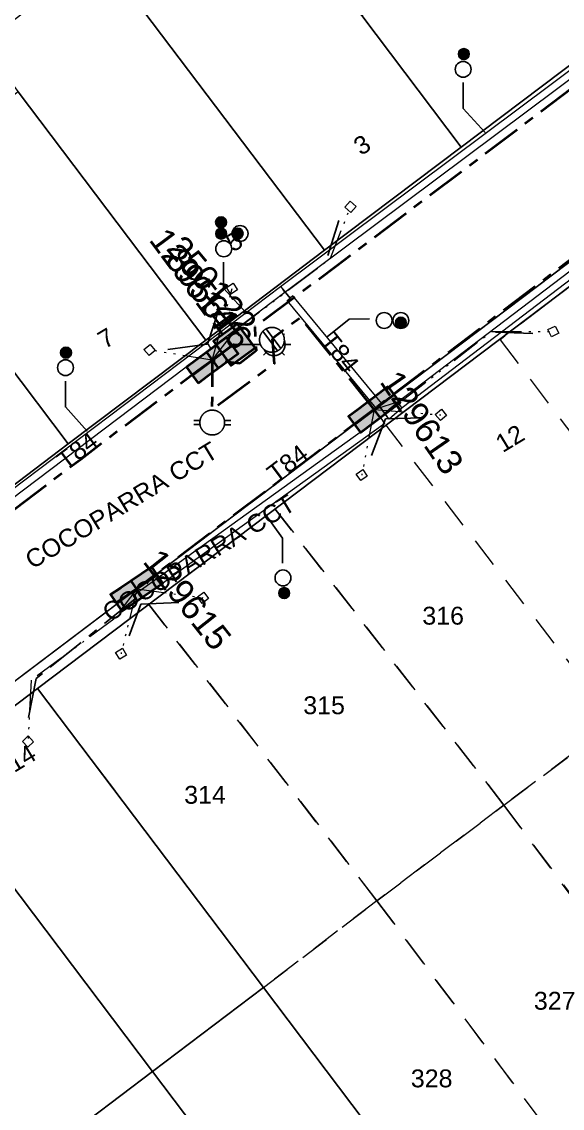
# Model space of a CAD drawing. Header units: metres. Extents: x 308278 to 310511, y 6271134 to 6272874.
# Drawn here: x 309121.8 to 309176.2, y 6272367.9 to 6272477.3 of the extents above; entities that cross this region are included whole.
import ezdxf
from ezdxf.enums import TextEntityAlignment as Align

# ---------------------------------------------------------------- set-up
doc = ezdxf.new("R2010")
doc.units = ezdxf.units.M
doc.set_wipeout_variables(frame=1)
for name, pattern in [('Cable Exist UG', [7, 4, -1, 1, -1]), ('Dash', [5, 3, -2]), ('DOT', [6.35, 0, -6.35]), ('PHANTOMX2', [6.6, 3, -0.75, 0.2, -0.75, 0.2, -0.75, 0.2, -0.75])]:
    doc.linetypes.add(name, pattern=pattern)
doc.layers.get('0').update_dxf_attribs({"color": 6})
for name, color, linetype, lineweight in [('_User Miscellaneous1', 30, 'Continuous', 13), ('_User_LV_Exist', 5, 'Continuous', 35), ('_User_SL_Exist', 4, 'Continuous', 35), ('Cadastre Developer_SP_EXT', 98, 'Continuous', 15), ('Cadastre Land Parcels_SP_EXT', 118, 'Continuous', 15), ('Cadastre Roads_SP_EXT', 218, 'Continuous', 15), ('Mains_LV_EXT', 163, 'Continuous', 25), ('Mains_LV_SL_EXT', 135, 'Continuous', 25), ('Services_SP_EXT', 42, 'PHANTOMX2', 20)]:
    doc.layers.add(name, color=color, linetype=linetype, lineweight=lineweight)
for name, color, linetype in [('Duct_SP_EXT', 30, 'Continuous'), ('Equip_LV_EXT', 7, 'Continuous'), ('Equip_SP_SL_EXT', 7, 'Continuous'), ('SupportsUG_SP_LV_EXT', 7, 'Continuous'), ('SupportsUG_SP_LV_SL_EXT', 7, 'Continuous'), ('Trench_SP_EXT', 7, 'Continuous')]:
    doc.layers.add(name, color=color, linetype=linetype)
doc.styles.add('COLUMN_LABEL', font='arial.ttf', dxfattribs={"height": 2})
doc.styles.add('iecARIAL', font='arial.ttf', dxfattribs={"height": 2})
doc.styles.add('POLE_LABEL', font='arial.ttf', dxfattribs={"height": 2})
doc.styles.add('SL_LABEL', font='arial.ttf', dxfattribs={"height": 2})
doc.styles.get("Standard").update_dxf_attribs({"font": 'arial.ttf'})

# ---------------------------------------------------------------- blocks, each defined once
blk = doc.blocks.new('COLUMN_EXT')
blk.add_hatch(color=256).paths.add_polyline_path([(1.5, -1.5), (1.5, 1.5), (-1.5, 1.5), (-1.5, -1.5)])
blk.add_lwpolyline([(1.5, 1.5), (-1.5, 1.5), (-1.5, -1.5), (1.5, -1.5)], close=True)
at = {"flags": 1}
blk.add_attdef('Z', (-1.81, 2.35), '', height=0.2, rotation=180, dxfattribs=at)
at = {"flags": 9}
for tag, p in [('STREETNAME', (-1.81, 1.6)), ('LOCATION', (-1.81, 1.4)), ('SUBURB', (-1.81, 1.8)), ('LEGEND', (-1.81, 1.2)), ('USAGE', (-1.81, 1)), ('NOTES', (-1.81, 2)), ('COLUMN_TYPE', (-1.81, 0.4)), ('OWNED_BY', (-1.81, 0.6)), ('STATE', (-1.81, 0.8))]:
    blk.add_attdef(tag, text='', height=0.2, rotation=180, dxfattribs=at).set_placement(p, align=Align.MIDDLE_LEFT)
for tag, style, p in [('STRUCTURE_PLANT_NUMBER', 'POLE_LABEL', (-1.81, -0.03)), ('STREET_CODE', 'COLUMN_LABEL', (-1.81, 0.2))]:
    blk.add_attdef(tag, text='', height=0.2, rotation=180, dxfattribs=dict(at, style=style)).set_placement(p, align=Align.MIDDLE_LEFT)
at = {"style": 'COLUMN_LABEL', "width": 0.9, "flags": 8}
blk.add_attdef('ASSET_NUM', text='', height=2, rotation=270, dxfattribs=at).set_placement((2, -4), align=Align.MIDDLE_LEFT)
blk = doc.blocks.new('PILLAR_EXT')
blk.add_hatch(color=256).paths.add_polyline_path([(-2.5, 1), (-2.5, -1), (2.5, -1), (2.5, 1)])
for p, q in [((-2.5, 0), (2.5, 0)), ((0, 1), (0, -1))]:
    blk.add_line(p, q)
at = {"ltscale": 10}
blk.add_line((2.5, 0), (-2.5, 0), dxfattribs=at)
blk.add_lwpolyline([(-2.5, -1), (-1.25, -1), (1.25, -1), (2.5, -1), (2.5, 1), (-2.5, 1)], close=True)
at = {"width": 0.9, "flags": 8}
blk.add_attdef('ASSET_NUM', text='', height=2, rotation=90, dxfattribs=at).set_placement((-2, 4), align=Align.MIDDLE_LEFT)
for tag, p, flags in [('OWNED_BY', (0, -0.2), 9), ('STATE', (0, -0.4), 9), ('SUPPORT_TYPE', (0, -0.6), 9), ('USAGE', (0, -0.8), 9), ('LEGEND', (0, -1), 9), ('LOCATION', (0, -1.2), 9), ('STREETNAME', (0, -1.8), 9), ('SUBURB', (0, -2), 1), ('NOTES', (0, -1.4), 9), ('PARENT', (0, -1.6), 9)]:
    blk.add_attdef(tag, p, '', height=0.2, dxfattribs=dict(flags=flags))
blk = doc.blocks.new('DUCT_EXT')
blk.add_circle((0, 0.8), 0.8)
at = {"flags": 1}
blk.add_attdef('Z', (0, 0), '', height=0.2, dxfattribs=at)
at = {"flags": 9}
for tag, p in [('DUCT_CODE', (0, 0)), ('XSECT_TYPE', (0, -0.2)), ('STATE', (0, -0.6)), ('FB_REFERENCE', (0, -0.4)), ('NOTES', (0, -0.8))]:
    blk.add_attdef(tag, text='', height=0.2, dxfattribs=at).set_placement(p, align=Align.MIDDLE_LEFT)
blk = doc.blocks.new('*U479')
at = {"transparency": 33554687, "flags": 9}
for tag, p in [('LRATECODE', (-7.4, 0)), ('LOUTREACHVOCAB', (-7.2, 0)), ('LOUTREACH', (-7, 0)), ('LANTNUMBER', (-6.6, 0)), ('LNEW', (-6.4, 0)), ('LMASTVOCAB', (-6.2, 0)), ('LMAST', (-6, 0)), ('LLAMPVOCAB', (-5.8, 0)), ('LLAMP', (-5.6, 0)), ('LEXIST', (-5.4, 0)), ('LCHARGE3PERCENT', (-5.2, 0)), ('LCHARGE3', (-5, 0)), ('LCHARGE2PERCENT', (-4.8, 0)), ('LCHARGE2', (-4.6, 0)), ('LCHARGE1PERCENT', (-4.4, 0)), ('LCHARGE1', (-4.2, 0)), ('LCATEGORY', (-4, 0)), ('LBRACKETVOCAB', (-3.8, 0)), ('LBRACKET', (-3.6, 0)), ('LKINGHEIGHT', (-3.4, 0)), ('CREPLACE', (-3.2, 0)), ('CREMOVE', (-3, 0)), ('CNUMBER', (-2.8, 0)), ('CNEW', (-2.6, 0)), ('CEXIST', (-2.4, 0)), ('USAGE', (-2.2, 0)), ('STATE', (-2, 0)), ('OWNED_BY', (-1.8, 0)), ('ORIENTATION', (-1.6, 0)), ('OPERATING_VOLTAGE', (-1.4, 0)), ('NO_PHASES', (-1.2, 0)), ('LANTERN_TYPE', (-1, 0)), ('LANTERN_PURPOSE', (-0.8, 0)), ('CONTROL_TYPE', (-0.6, 0)), ('CONSTRUCTED_VOLTAGE', (-0.4, 0))]:
    blk.add_attdef(tag, text='', height=0.001, rotation=270, dxfattribs=at).set_placement(p, align=Align.MIDDLE_LEFT)
at = {"transparency": 33554687, "style": 'SL_LABEL', "flags": 9}
blk.add_attdef('STREET_CODE', text='', height=0.001, rotation=270, dxfattribs=at).set_placement((0, 0), align=Align.MIDDLE_LEFT)
at = {"transparency": 33554687, "flags": 1}
blk.add_attdef('Z', (0, 0), '', height=0.001, rotation=270, dxfattribs=at)
at = {"transparency": 33554687, "width": 0.9}
blk.add_attdef('LNUMBER', text='', height=1, dxfattribs=at).set_placement((7, -1), align=Align.MIDDLE_LEFT)
at = {"transparency": 33554687, "flags": 9}
for tag, p in [('LREMOVE', (0, -7.6)), ('LREPLACE', (0, -7.8)), ('LTYPE', (0, -8)), ('LTYPEVOCAB', (0, -8.2)), ('LEGEND', (0, -8.4)), ('SUBURB', (0, -8.6)), ('STREETNAME', (0, -8.8)), ('LOCATION', (0, -9)), ('NOTES', (0, -9.2)), ('MAINTAINED_BY', (0, -9.86))]:
    blk.add_attdef(tag, text='', height=0.001, dxfattribs=at).set_placement(p, align=Align.MIDDLE_LEFT)
blk.add_attdef('OPERATED_BY', (0, -9.61), '', height=0.001, dxfattribs=at)
at = {"linetype": 'DOT', "transparency": 33554687}
blk.add_wipeout([(5.69, 0), (5.06, -1.06), (4, -1.69), (2.94, -1.06), (2.31, 0), (2.94, 1.06), (4, 1.69), (5.06, 1.06)], dxfattribs=at)
at = {"transparency": 33554687}
for p, q in [((4, 1.69), (4, 0)), ((0, 0), (4, 0)), ((2.94, 1.06), (3.2, 0.8)), ((5.06, 1.06), (4.8, 0.8)), ((2.94, -1.06), (3.2, -0.8)), ((4, 0), (5.69, 0)), ((4, 0), (4, -1.69)), ((5.06, -1.06), (4.8, -0.8))]:
    blk.add_line(p, q, dxfattribs=at)
blk.add_circle((4, 0), 1.12, dxfattribs=at)
blk = doc.blocks.new('CCP_EXT')
at = {"flags": 9}
for tag, p in [('STATE', (0, -1.8)), ('LEGEND', (0, -1.4)), ('LIFE_SUPPORT', (0, -1.6)), ('NOTES', (0, -2))]:
    blk.add_attdef(tag, text='', height=0.2, dxfattribs=at).set_placement(p, align=Align.MIDDLE_LEFT)
at = {"transparency": 33554687}
blk.add_wipeout([(0, 0.57), (0.57, 0), (0, -0.57), (-0.57, 0)], dxfattribs=at)
blk.add_lwpolyline([(-0.57, 0), (0, 0.57), (0.57, 0), (0, -0.57), (-0.57, 0)])
at = {"flags": 1}
blk.add_attdef('Z', (0, 0), '', height=0.2, dxfattribs=at)
at = {"flags": 9}
for tag, p in [('CCP_TYPE', (0, 0)), ('CONSTRUCTED_VOLTAGE', (0, -0.2)), ('OPERATING_VOLTAGE', (0, -0.6)), ('ORIENTATION', (0, -0.8)), ('OWNED_BY', (0, -1)), ('NO_PHASES', (0, -0.4)), ('USAGE', (0, -1.2))]:
    blk.add_attdef(tag, text='', height=0.2, dxfattribs=at).set_placement(p, align=Align.MIDDLE_LEFT)
blk = doc.blocks.new('LV_UG_LINKS_OPEN_EXT')
at = {"layer": 'Equip_LV_EXT'}
for tag, height, flags, p in [('NO_PHASES', 0.167, 9, (3.17, -2)), ('OPERATING_VOLTAGE', 0.2, 9, (3, -2.6)), ('ORIENTATION', 0.2, 9, (3, -2.8)), ('STATE', 0.2, 9, (3, -3)), ('SWITCH_TYPE', 0.2, 9, (3, -3.2)), ('OWNED_BY', 0.2, 9, (3, -3.8)), ('OPERATED_BY', 0.2, 9, (3, -4)), ('USAGE', 0.2, 9, (3, -3.4)), ('NOTES', 0.2, 9, (3, -3.6)), ('MAINTAINED_BY', 0.2, 9, (3, -4.2)), ('NUMBER_OF_PHASES', 0.2, 9, (3, -4.4)), ('TYPE', 0.2, 9, (3, -4.6)), ('Z', 0.2, 1, (3, -4.8))]:
    blk.add_attdef(tag, text='', height=height, dxfattribs=dict(at, flags=flags)).set_placement(p, align=Align.MIDDLE_LEFT)
at = {"transparency": 33554687}
blk.add_wipeout([(4, 1.25), (3.97, 1.25), (3.94, 1.25), (3.91, 1.25), (3.88, 1.24), (3.85, 1.24), (3.82, 1.24), (3.79, 1.23), (3.76, 1.23), (3.73, 1.22), (3.7, 1.21), (3.67, 1.2), (3.64, 1.2), (3.61, 1.19), (3.58, 1.18), (3.55, 1.17), (3.52, 1.15), (3.49, 1.14), (3.47, 1.13), (3.44, 1.12), (3.41, 1.1), (3.38, 1.09), (3.36, 1.07), (3.33, 1.06), (3.31, 1.04), (3.28, 1.02), (3.26, 1), (3.23, 0.99), (3.21, 0.97), (3.18, 0.95), (3.16, 0.93), (3.14, 0.91), (3.12, 0.88), (3.09, 0.86), (3.07, 0.84), (3.05, 0.82), (3.03, 0.79), (3.01, 0.77), (3, 0.74), (2.98, 0.72), (2.96, 0.69), (2.94, 0.67), (2.93, 0.64), (2.91, 0.62), (2.9, 0.59), (2.88, 0.56), (2.87, 0.53), (2.86, 0.51), (2.85, 0.48), (2.83, 0.45), (2.82, 0.42), (2.81, 0.39), (2.8, 0.36), (2.8, 0.33), (2.79, 0.3), (2.78, 0.27), (2.77, 0.24), (2.77, 0.21), (2.76, 0.18), (2.76, 0.15), (2.76, 0.12), (2.75, 0.09), (2.75, 0.06), (2.75, 0.03), (2.75, 0), (2.75, -0.03), (2.75, -0.06), (2.75, -0.09), (2.76, -0.12), (2.76, -0.15), (2.76, -0.18), (2.77, -0.21), (2.77, -0.24), (2.78, -0.27), (2.79, -0.3), (2.8, -0.33), (2.8, -0.36), (2.81, -0.39), (2.82, -0.42), (2.83, -0.45), (2.85, -0.48), (2.86, -0.51), (2.87, -0.53), (2.88, -0.56), (2.9, -0.59), (2.91, -0.62), (2.93, -0.64), (2.94, -0.67), (2.96, -0.69), (2.98, -0.72), (3, -0.74), (3.01, -0.77), (3.03, -0.79), (3.05, -0.82), (3.07, -0.84), (3.09, -0.86), (3.12, -0.88), (3.14, -0.91), (3.16, -0.93), (3.18, -0.95), (3.21, -0.97), (3.23, -0.99), (3.26, -1), (3.28, -1.02), (3.31, -1.04), (3.33, -1.06), (3.36, -1.07), (3.38, -1.09), (3.41, -1.1), (3.44, -1.12), (3.47, -1.13), (3.49, -1.14), (3.52, -1.15), (3.55, -1.17), (3.58, -1.18), (3.61, -1.19), (3.64, -1.2), (3.67, -1.2), (3.7, -1.21), (3.73, -1.22), (3.76, -1.23), (3.79, -1.23), (3.82, -1.24), (3.85, -1.24), (3.88, -1.24), (3.91, -1.25), (3.94, -1.25), (3.97, -1.25), (4, -1.25), (4.03, -1.25), (4.06, -1.25), (4.09, -1.25), (4.12, -1.24), (4.15, -1.24), (4.18, -1.24), (4.21, -1.23), (4.24, -1.23), (4.27, -1.22), (4.3, -1.21), (4.33, -1.2), (4.36, -1.2), (4.39, -1.19), (4.42, -1.18), (4.45, -1.17), (4.48, -1.15), (4.51, -1.14), (4.53, -1.13), (4.56, -1.12), (4.59, -1.1), (4.62, -1.09), (4.64, -1.07), (4.67, -1.06), (4.69, -1.04), (4.72, -1.02), (4.74, -1), (4.77, -0.99), (4.79, -0.97), (4.82, -0.95), (4.84, -0.93), (4.86, -0.91), (4.88, -0.88), (4.91, -0.86), (4.93, -0.84), (4.95, -0.82), (4.97, -0.79), (4.99, -0.77), (5, -0.74), (5.02, -0.72), (5.04, -0.69), (5.06, -0.67), (5.07, -0.64), (5.09, -0.62), (5.1, -0.59), (5.12, -0.56), (5.13, -0.53), (5.14, -0.51), (5.15, -0.48), (5.17, -0.45), (5.18, -0.42), (5.19, -0.39), (5.2, -0.36), (5.2, -0.33), (5.21, -0.3), (5.22, -0.27), (5.23, -0.24), (5.23, -0.21), (5.24, -0.18), (5.24, -0.15), (5.24, -0.12), (5.25, -0.09), (5.25, -0.06), (5.25, -0.03), (5.25, 0), (5.25, 0.03), (5.25, 0.06), (5.25, 0.09), (5.24, 0.12), (5.24, 0.15), (5.24, 0.18), (5.23, 0.21), (5.23, 0.24), (5.22, 0.27), (5.21, 0.3), (5.2, 0.33), (5.2, 0.36), (5.19, 0.39), (5.18, 0.42), (5.17, 0.45), (5.15, 0.48), (5.14, 0.51), (5.13, 0.53), (5.12, 0.56), (5.1, 0.59), (5.09, 0.62), (5.07, 0.64), (5.06, 0.67), (5.04, 0.69), (5.02, 0.72), (5, 0.74), (4.99, 0.77), (4.97, 0.79), (4.95, 0.82), (4.93, 0.84), (4.91, 0.86), (4.88, 0.88), (4.86, 0.91), (4.84, 0.93), (4.82, 0.95), (4.79, 0.97), (4.77, 0.99), (4.74, 1), (4.72, 1.02), (4.69, 1.04), (4.67, 1.06), (4.64, 1.07), (4.62, 1.09), (4.59, 1.1), (4.56, 1.12), (4.53, 1.13), (4.51, 1.14), (4.48, 1.15), (4.45, 1.17), (4.42, 1.18), (4.39, 1.19), (4.36, 1.2), (4.33, 1.2), (4.3, 1.21), (4.27, 1.22), (4.24, 1.23), (4.21, 1.23), (4.18, 1.24), (4.15, 1.24), (4.12, 1.24), (4.09, 1.25), (4.06, 1.25), (4.03, 1.25)], dxfattribs=at).dxf.layer = 'Equip_LV_EXT'
at = {"layer": 'Equip_LV_EXT'}
for p, q in [((3.79, 1.86), (3.79, 1.23)), ((4.21, 1.86), (4.21, 1.23)), ((3.79, -1.23), (3.79, -1.86)), ((4.21, -1.23), (4.21, -1.86))]:
    blk.add_line(p, q, dxfattribs=at)
at = {"layer": 'Equip_LV_EXT', "flags": 128}
blk.add_lwpolyline([(4, 1.25), (3.97, 1.25), (3.94, 1.25), (3.91, 1.25), (3.88, 1.24), (3.85, 1.24), (3.82, 1.24), (3.79, 1.23), (3.76, 1.23), (3.73, 1.22), (3.7, 1.21), (3.67, 1.2), (3.64, 1.2), (3.61, 1.19), (3.58, 1.18), (3.55, 1.17), (3.52, 1.15), (3.49, 1.14), (3.47, 1.13), (3.44, 1.12), (3.41, 1.1), (3.38, 1.09), (3.36, 1.07), (3.33, 1.06), (3.31, 1.04), (3.28, 1.02), (3.26, 1), (3.23, 0.99), (3.21, 0.97), (3.18, 0.95), (3.16, 0.93), (3.14, 0.91), (3.12, 0.88), (3.09, 0.86), (3.07, 0.84), (3.05, 0.82), (3.03, 0.79), (3.01, 0.77), (3, 0.74), (2.98, 0.72), (2.96, 0.69), (2.94, 0.67), (2.93, 0.64), (2.91, 0.62), (2.9, 0.59), (2.88, 0.56), (2.87, 0.53), (2.86, 0.51), (2.85, 0.48), (2.83, 0.45), (2.82, 0.42), (2.81, 0.39), (2.8, 0.36), (2.8, 0.33), (2.79, 0.3), (2.78, 0.27), (2.77, 0.24), (2.77, 0.21), (2.76, 0.18), (2.76, 0.15), (2.76, 0.12), (2.75, 0.09), (2.75, 0.06), (2.75, 0.03), (2.75, 0), (2.75, -0.03), (2.75, -0.06), (2.75, -0.09), (2.76, -0.12), (2.76, -0.15), (2.76, -0.18), (2.77, -0.21), (2.77, -0.24), (2.78, -0.27), (2.79, -0.3), (2.8, -0.33), (2.8, -0.36), (2.81, -0.39), (2.82, -0.42), (2.83, -0.45), (2.85, -0.48), (2.86, -0.51), (2.87, -0.53), (2.88, -0.56), (2.9, -0.59), (2.91, -0.62), (2.93, -0.64), (2.94, -0.67), (2.96, -0.69), (2.98, -0.72), (3, -0.74), (3.01, -0.77), (3.03, -0.79), (3.05, -0.82), (3.07, -0.84), (3.09, -0.86), (3.12, -0.88), (3.14, -0.91), (3.16, -0.93), (3.18, -0.95), (3.21, -0.97), (3.23, -0.99), (3.26, -1), (3.28, -1.02), (3.31, -1.04), (3.33, -1.06), (3.36, -1.07), (3.38, -1.09), (3.41, -1.1), (3.44, -1.12), (3.47, -1.13), (3.49, -1.14), (3.52, -1.15), (3.55, -1.17), (3.58, -1.18), (3.61, -1.19), (3.64, -1.2), (3.67, -1.2), (3.7, -1.21), (3.73, -1.22), (3.76, -1.23), (3.79, -1.23), (3.82, -1.24), (3.85, -1.24), (3.88, -1.24), (3.91, -1.25), (3.94, -1.25), (3.97, -1.25), (4, -1.25), (4.03, -1.25), (4.06, -1.25), (4.09, -1.25), (4.12, -1.24), (4.15, -1.24), (4.18, -1.24), (4.21, -1.23), (4.24, -1.23), (4.27, -1.22), (4.3, -1.21), (4.33, -1.2), (4.36, -1.2), (4.39, -1.19), (4.42, -1.18), (4.45, -1.17), (4.48, -1.15), (4.51, -1.14), (4.53, -1.13), (4.56, -1.12), (4.59, -1.1), (4.62, -1.09), (4.64, -1.07), (4.67, -1.06), (4.69, -1.04), (4.72, -1.02), (4.74, -1), (4.77, -0.99), (4.79, -0.97), (4.82, -0.95), (4.84, -0.93), (4.86, -0.91), (4.88, -0.88), (4.91, -0.86), (4.93, -0.84), (4.95, -0.82), (4.97, -0.79), (4.99, -0.77), (5, -0.74), (5.02, -0.72), (5.04, -0.69), (5.06, -0.67), (5.07, -0.64), (5.09, -0.62), (5.1, -0.59), (5.12, -0.56), (5.13, -0.53), (5.14, -0.51), (5.15, -0.48), (5.17, -0.45), (5.18, -0.42), (5.19, -0.39), (5.2, -0.36), (5.2, -0.33), (5.21, -0.3), (5.22, -0.27), (5.23, -0.24), (5.23, -0.21), (5.24, -0.18), (5.24, -0.15), (5.24, -0.12), (5.25, -0.09), (5.25, -0.06), (5.25, -0.03), (5.25, 0), (5.25, 0.03), (5.25, 0.06), (5.25, 0.09), (5.24, 0.12), (5.24, 0.15), (5.24, 0.18), (5.23, 0.21), (5.23, 0.24), (5.22, 0.27), (5.21, 0.3), (5.2, 0.33), (5.2, 0.36), (5.19, 0.39), (5.18, 0.42), (5.17, 0.45), (5.15, 0.48), (5.14, 0.51), (5.13, 0.53), (5.12, 0.56), (5.1, 0.59), (5.09, 0.62), (5.07, 0.64), (5.06, 0.67), (5.04, 0.69), (5.02, 0.72), (5, 0.74), (4.99, 0.77), (4.97, 0.79), (4.95, 0.82), (4.93, 0.84), (4.91, 0.86), (4.88, 0.88), (4.86, 0.91), (4.84, 0.93), (4.82, 0.95), (4.79, 0.97), (4.77, 0.99), (4.74, 1), (4.72, 1.02), (4.69, 1.04), (4.67, 1.06), (4.64, 1.07), (4.62, 1.09), (4.59, 1.1), (4.56, 1.12), (4.53, 1.13), (4.51, 1.14), (4.48, 1.15), (4.45, 1.17), (4.42, 1.18), (4.39, 1.19), (4.36, 1.2), (4.33, 1.2), (4.3, 1.21), (4.27, 1.22), (4.24, 1.23), (4.21, 1.23), (4.18, 1.24), (4.15, 1.24), (4.12, 1.24), (4.09, 1.25), (4.06, 1.25), (4.03, 1.25)], close=True, dxfattribs=at)
at = {"layer": 'Equip_LV_EXT', "flags": 9}
for tag, p in [('ACTUAL_STATUS', (3.17, -1.67)), ('CONSTRUCTED_VOLTAGE', (3.17, -1.83))]:
    blk.add_attdef(tag, text='', height=0.167, dxfattribs=at).set_placement(p, align=Align.MIDDLE_LEFT)
blk = doc.blocks.new('LV_UG_LINKS_CLOSED_EXT')
at = {"layer": 'Equip_LV_EXT'}
for tag, flags, p in [('ACTUAL_STATUS', 9, (3, -2)), ('CONSTRUCTED_VOLTAGE', 9, (3, -2.2)), ('OPERATING_VOLTAGE', 9, (3, -2.6)), ('ORIENTATION', 9, (3, -2.8)), ('STATE', 9, (3, -3)), ('SWITCH_TYPE', 9, (3, -3.2)), ('NO_PHASES', 9, (3, -2.4)), ('OWNED_BY', 9, (3, -3.8)), ('OPERATED_BY', 9, (3, -4)), ('USAGE', 9, (3, -3.4)), ('NOTES', 9, (3, -3.6)), ('MAINTAINED_BY', 9, (3, -4.2)), ('NUMBER_OF_PHASES', 9, (3, -4.4)), ('TYPE', 9, (3, -4.6)), ('Z', 1, (3, -4.8))]:
    blk.add_attdef(tag, text='', height=0.2, dxfattribs=dict(at, flags=flags)).set_placement(p, align=Align.MIDDLE_LEFT)
at = {"transparency": 33554687}
blk.add_wipeout([(4, 1.25), (3.97, 1.25), (3.94, 1.25), (3.91, 1.25), (3.88, 1.24), (3.85, 1.24), (3.82, 1.24), (3.79, 1.23), (3.76, 1.23), (3.73, 1.22), (3.7, 1.21), (3.67, 1.2), (3.64, 1.2), (3.61, 1.19), (3.58, 1.18), (3.55, 1.17), (3.52, 1.15), (3.49, 1.14), (3.47, 1.13), (3.44, 1.12), (3.41, 1.1), (3.38, 1.09), (3.36, 1.07), (3.33, 1.06), (3.31, 1.04), (3.28, 1.02), (3.26, 1), (3.23, 0.99), (3.21, 0.97), (3.18, 0.95), (3.16, 0.93), (3.14, 0.91), (3.12, 0.88), (3.09, 0.86), (3.07, 0.84), (3.05, 0.82), (3.03, 0.79), (3.01, 0.77), (3, 0.74), (2.98, 0.72), (2.96, 0.69), (2.94, 0.67), (2.93, 0.64), (2.91, 0.62), (2.9, 0.59), (2.88, 0.56), (2.87, 0.53), (2.86, 0.51), (2.85, 0.48), (2.83, 0.45), (2.82, 0.42), (2.81, 0.39), (2.8, 0.36), (2.8, 0.33), (2.79, 0.3), (2.78, 0.27), (2.77, 0.24), (2.77, 0.21), (2.76, 0.18), (2.76, 0.15), (2.76, 0.12), (2.75, 0.09), (2.75, 0.06), (2.75, 0.03), (2.75, 0), (2.75, -0.03), (2.75, -0.06), (2.75, -0.09), (2.76, -0.12), (2.76, -0.15), (2.76, -0.18), (2.77, -0.21), (2.77, -0.24), (2.78, -0.27), (2.79, -0.3), (2.8, -0.33), (2.8, -0.36), (2.81, -0.39), (2.82, -0.42), (2.83, -0.45), (2.85, -0.48), (2.86, -0.51), (2.87, -0.53), (2.88, -0.56), (2.9, -0.59), (2.91, -0.62), (2.93, -0.64), (2.94, -0.67), (2.96, -0.69), (2.98, -0.72), (3, -0.74), (3.01, -0.77), (3.03, -0.79), (3.05, -0.82), (3.07, -0.84), (3.09, -0.86), (3.12, -0.88), (3.14, -0.91), (3.16, -0.93), (3.18, -0.95), (3.21, -0.97), (3.23, -0.99), (3.26, -1), (3.28, -1.02), (3.31, -1.04), (3.33, -1.06), (3.36, -1.07), (3.38, -1.09), (3.41, -1.1), (3.44, -1.12), (3.47, -1.13), (3.49, -1.14), (3.52, -1.15), (3.55, -1.17), (3.58, -1.18), (3.61, -1.19), (3.64, -1.2), (3.67, -1.2), (3.7, -1.21), (3.73, -1.22), (3.76, -1.23), (3.79, -1.23), (3.82, -1.24), (3.85, -1.24), (3.88, -1.24), (3.91, -1.25), (3.94, -1.25), (3.97, -1.25), (4, -1.25), (4.03, -1.25), (4.06, -1.25), (4.09, -1.25), (4.12, -1.24), (4.15, -1.24), (4.18, -1.24), (4.21, -1.23), (4.24, -1.23), (4.27, -1.22), (4.3, -1.21), (4.33, -1.2), (4.36, -1.2), (4.39, -1.19), (4.42, -1.18), (4.45, -1.17), (4.48, -1.15), (4.51, -1.14), (4.53, -1.13), (4.56, -1.12), (4.59, -1.1), (4.62, -1.09), (4.64, -1.07), (4.67, -1.06), (4.69, -1.04), (4.72, -1.02), (4.74, -1), (4.77, -0.99), (4.79, -0.97), (4.82, -0.95), (4.84, -0.93), (4.86, -0.91), (4.88, -0.88), (4.91, -0.86), (4.93, -0.84), (4.95, -0.82), (4.97, -0.79), (4.99, -0.77), (5, -0.74), (5.02, -0.72), (5.04, -0.69), (5.06, -0.67), (5.07, -0.64), (5.09, -0.62), (5.1, -0.59), (5.12, -0.56), (5.13, -0.53), (5.14, -0.51), (5.15, -0.48), (5.17, -0.45), (5.18, -0.42), (5.19, -0.39), (5.2, -0.36), (5.2, -0.33), (5.21, -0.3), (5.22, -0.27), (5.23, -0.24), (5.23, -0.21), (5.24, -0.18), (5.24, -0.15), (5.24, -0.12), (5.25, -0.09), (5.25, -0.06), (5.25, -0.03), (5.25, 0), (5.25, 0.03), (5.25, 0.06), (5.25, 0.09), (5.24, 0.12), (5.24, 0.15), (5.24, 0.18), (5.23, 0.21), (5.23, 0.24), (5.22, 0.27), (5.21, 0.3), (5.2, 0.33), (5.2, 0.36), (5.19, 0.39), (5.18, 0.42), (5.17, 0.45), (5.15, 0.48), (5.14, 0.51), (5.13, 0.53), (5.12, 0.56), (5.1, 0.59), (5.09, 0.62), (5.07, 0.64), (5.06, 0.67), (5.04, 0.69), (5.02, 0.72), (5, 0.74), (4.99, 0.77), (4.97, 0.79), (4.95, 0.82), (4.93, 0.84), (4.91, 0.86), (4.88, 0.88), (4.86, 0.91), (4.84, 0.93), (4.82, 0.95), (4.79, 0.97), (4.77, 0.99), (4.74, 1), (4.72, 1.02), (4.69, 1.04), (4.67, 1.06), (4.64, 1.07), (4.62, 1.09), (4.59, 1.1), (4.56, 1.12), (4.53, 1.13), (4.51, 1.14), (4.48, 1.15), (4.45, 1.17), (4.42, 1.18), (4.39, 1.19), (4.36, 1.2), (4.33, 1.2), (4.3, 1.21), (4.27, 1.22), (4.24, 1.23), (4.21, 1.23), (4.18, 1.24), (4.15, 1.24), (4.12, 1.24), (4.09, 1.25), (4.06, 1.25), (4.03, 1.25)], dxfattribs=at).dxf.layer = 'Equip_LV_EXT'
at = {"layer": 'Equip_LV_EXT'}
for p, q in [((3.79, 1.23), (3.79, -1.23)), ((4.21, 1.23), (4.21, -1.23))]:
    blk.add_line(p, q, dxfattribs=at)
at = {"layer": 'Equip_LV_EXT', "flags": 128}
blk.add_lwpolyline([(4, 1.25), (3.97, 1.25), (3.94, 1.25), (3.91, 1.25), (3.88, 1.24), (3.85, 1.24), (3.82, 1.24), (3.79, 1.23), (3.76, 1.23), (3.73, 1.22), (3.7, 1.21), (3.67, 1.2), (3.64, 1.2), (3.61, 1.19), (3.58, 1.18), (3.55, 1.17), (3.52, 1.15), (3.49, 1.14), (3.47, 1.13), (3.44, 1.12), (3.41, 1.1), (3.38, 1.09), (3.36, 1.07), (3.33, 1.06), (3.31, 1.04), (3.28, 1.02), (3.26, 1), (3.23, 0.99), (3.21, 0.97), (3.18, 0.95), (3.16, 0.93), (3.14, 0.91), (3.12, 0.88), (3.09, 0.86), (3.07, 0.84), (3.05, 0.82), (3.03, 0.79), (3.01, 0.77), (3, 0.74), (2.98, 0.72), (2.96, 0.69), (2.94, 0.67), (2.93, 0.64), (2.91, 0.62), (2.9, 0.59), (2.88, 0.56), (2.87, 0.53), (2.86, 0.51), (2.85, 0.48), (2.83, 0.45), (2.82, 0.42), (2.81, 0.39), (2.8, 0.36), (2.8, 0.33), (2.79, 0.3), (2.78, 0.27), (2.77, 0.24), (2.77, 0.21), (2.76, 0.18), (2.76, 0.15), (2.76, 0.12), (2.75, 0.09), (2.75, 0.06), (2.75, 0.03), (2.75, 0), (2.75, -0.03), (2.75, -0.06), (2.75, -0.09), (2.76, -0.12), (2.76, -0.15), (2.76, -0.18), (2.77, -0.21), (2.77, -0.24), (2.78, -0.27), (2.79, -0.3), (2.8, -0.33), (2.8, -0.36), (2.81, -0.39), (2.82, -0.42), (2.83, -0.45), (2.85, -0.48), (2.86, -0.51), (2.87, -0.53), (2.88, -0.56), (2.9, -0.59), (2.91, -0.62), (2.93, -0.64), (2.94, -0.67), (2.96, -0.69), (2.98, -0.72), (3, -0.74), (3.01, -0.77), (3.03, -0.79), (3.05, -0.82), (3.07, -0.84), (3.09, -0.86), (3.12, -0.88), (3.14, -0.91), (3.16, -0.93), (3.18, -0.95), (3.21, -0.97), (3.23, -0.99), (3.26, -1), (3.28, -1.02), (3.31, -1.04), (3.33, -1.06), (3.36, -1.07), (3.38, -1.09), (3.41, -1.1), (3.44, -1.12), (3.47, -1.13), (3.49, -1.14), (3.52, -1.15), (3.55, -1.17), (3.58, -1.18), (3.61, -1.19), (3.64, -1.2), (3.67, -1.2), (3.7, -1.21), (3.73, -1.22), (3.76, -1.23), (3.79, -1.23), (3.82, -1.24), (3.85, -1.24), (3.88, -1.24), (3.91, -1.25), (3.94, -1.25), (3.97, -1.25), (4, -1.25), (4.03, -1.25), (4.06, -1.25), (4.09, -1.25), (4.12, -1.24), (4.15, -1.24), (4.18, -1.24), (4.21, -1.23), (4.24, -1.23), (4.27, -1.22), (4.3, -1.21), (4.33, -1.2), (4.36, -1.2), (4.39, -1.19), (4.42, -1.18), (4.45, -1.17), (4.48, -1.15), (4.51, -1.14), (4.53, -1.13), (4.56, -1.12), (4.59, -1.1), (4.62, -1.09), (4.64, -1.07), (4.67, -1.06), (4.69, -1.04), (4.72, -1.02), (4.74, -1), (4.77, -0.99), (4.79, -0.97), (4.82, -0.95), (4.84, -0.93), (4.86, -0.91), (4.88, -0.88), (4.91, -0.86), (4.93, -0.84), (4.95, -0.82), (4.97, -0.79), (4.99, -0.77), (5, -0.74), (5.02, -0.72), (5.04, -0.69), (5.06, -0.67), (5.07, -0.64), (5.09, -0.62), (5.1, -0.59), (5.12, -0.56), (5.13, -0.53), (5.14, -0.51), (5.15, -0.48), (5.17, -0.45), (5.18, -0.42), (5.19, -0.39), (5.2, -0.36), (5.2, -0.33), (5.21, -0.3), (5.22, -0.27), (5.23, -0.24), (5.23, -0.21), (5.24, -0.18), (5.24, -0.15), (5.24, -0.12), (5.25, -0.09), (5.25, -0.06), (5.25, -0.03), (5.25, 0), (5.25, 0.03), (5.25, 0.06), (5.25, 0.09), (5.24, 0.12), (5.24, 0.15), (5.24, 0.18), (5.23, 0.21), (5.23, 0.24), (5.22, 0.27), (5.21, 0.3), (5.2, 0.33), (5.2, 0.36), (5.19, 0.39), (5.18, 0.42), (5.17, 0.45), (5.15, 0.48), (5.14, 0.51), (5.13, 0.53), (5.12, 0.56), (5.1, 0.59), (5.09, 0.62), (5.07, 0.64), (5.06, 0.67), (5.04, 0.69), (5.02, 0.72), (5, 0.74), (4.99, 0.77), (4.97, 0.79), (4.95, 0.82), (4.93, 0.84), (4.91, 0.86), (4.88, 0.88), (4.86, 0.91), (4.84, 0.93), (4.82, 0.95), (4.79, 0.97), (4.77, 0.99), (4.74, 1), (4.72, 1.02), (4.69, 1.04), (4.67, 1.06), (4.64, 1.07), (4.62, 1.09), (4.59, 1.1), (4.56, 1.12), (4.53, 1.13), (4.51, 1.14), (4.48, 1.15), (4.45, 1.17), (4.42, 1.18), (4.39, 1.19), (4.36, 1.2), (4.33, 1.2), (4.3, 1.21), (4.27, 1.22), (4.24, 1.23), (4.21, 1.23), (4.18, 1.24), (4.15, 1.24), (4.12, 1.24), (4.09, 1.25), (4.06, 1.25), (4.03, 1.25)], close=True, dxfattribs=at)
blk = doc.blocks.new('CABLE_LARGE_EXT')
h = blk.add_hatch(color=256)
edge = h.paths.add_edge_path()
edge.add_arc((0, 0.55), 0.55, 0, 360)
blk.add_circle((0, 0.55), 0.55)
at = {"flags": 1}
blk.add_attdef('Z', (0, 0), '', height=0.2, dxfattribs=at)
at = {"flags": 9}
for tag, p in [('COND_CODE', (0, 0)), ('STATE', (0, -0.4)), ('XSECT_SIZE', (0, -0.6)), ('FB_REFERENCE', (0, -0.2)), ('NOTES', (0, -0.8))]:
    blk.add_attdef(tag, text='', height=0.2, dxfattribs=at).set_placement(p, align=Align.MIDDLE_LEFT)

msp = doc.modelspace()

# ---------------------------------------------------------------- linework, layer by layer
at = {"layer": '_User Miscellaneous1'}
for p, q in [((309157.512, 6272438.42), (309157.789, 6272438.65)), ((309158.066, 6272438.879), (309157.789, 6272438.65)), ((309159.673, 6272439.009), (309158.352, 6272437.863)), ((309160.127, 6272438.45), (309158.824, 6272437.319)), ((309159.673, 6272439.009), (309159.9, 6272438.729)), ((309160.127, 6272438.45), (309159.9, 6272438.729)), ((309157.951, 6272437.447), (309158.162, 6272437.154)), ((309158.372, 6272436.862), (309158.162, 6272437.154)), ((309158.352, 6272437.863), (309158.588, 6272437.591)), ((309158.824, 6272437.319), (309158.588, 6272437.591)), ((309133.034, 6272419.523), (309133.244, 6272419.231)), ((309133.454, 6272418.939), (309133.244, 6272419.231))]:
    msp.add_line(p, q, dxfattribs=at)
at = {"layer": 'Cadastre Developer_SP_EXT', "linetype": 'Dash'}
for points in [[(309181.551, 6272406.863), (309170.362, 6272398.449), (309192.955, 6272368.219), (309193.931, 6272368.952), (309197.129, 6272371.358), (309204.145, 6272376.633), (309181.551, 6272406.863)], [(309170.362, 6272398.449), (309157.574, 6272388.834), (309180.179, 6272358.519), (309192.948, 6272368.068), (309170.362, 6272398.449)], [(309157.574, 6272388.834), (309146.149, 6272380.087), (309168.889, 6272349.935), (309180.209, 6272358.519), (309157.574, 6272388.834)]]:
    msp.add_lwpolyline(points, close=True, dxfattribs=at)
at = {"layer": 'Cadastre Land Parcels_SP_EXT', "linetype": 'Continuous'}
for points in [[(309192.546, 6272484.694), (309192.86, 6272489.886), (309183.657, 6272498.767), (309156.067, 6272477.933), (309166.069, 6272464.699), (309192.546, 6272484.694)], [(309166.069, 6272464.699), (309156.067, 6272477.933), (309145.998, 6272491.254), (309132.229, 6272480.858), (309152.302, 6272454.303), (309166.069, 6272464.699)], [(309152.302, 6272454.303), (309132.229, 6272480.858), (309129.775, 6272484.104), (309117.807, 6272475.065), (309121.45, 6272470.247), (309140.334, 6272445.266), (309152.302, 6272454.303)], [(309224.238, 6272384.263), (309227.655, 6272391.879), (309253.543, 6272411.446), (309210.743, 6272471.126), (309205.198, 6272471.958), (309123.399, 6272410.187), (309146.149, 6272380.087), (309168.901, 6272349.988), (309193.816, 6272368.802), (309195.042, 6272367.223), (309199.878, 6272360.832), (309200.654, 6272366.438), (309224.238, 6272384.263)], [(309140.334, 6272445.266), (309121.45, 6272470.247), (309107.614, 6272459.801), (309126.501, 6272434.818), (309140.334, 6272445.266)], [(309126.501, 6272434.818), (309107.614, 6272459.801), (309094.13, 6272449.619), (309113.016, 6272424.635), (309126.501, 6272434.818)], [(309146.149, 6272380.087), (309123.399, 6272410.187), (309112.229, 6272401.747), (309134.979, 6272371.647), (309146.149, 6272380.087)], [(309134.979, 6272371.647), (309112.229, 6272401.747), (309099.464, 6272392.099), (309122.214, 6272362), (309134.979, 6272371.647)], [(309168.901, 6272349.988), (309146.149, 6272380.087), (309134.979, 6272371.647), (309157.73, 6272341.547), (309168.901, 6272349.988)], [(309157.73, 6272341.547), (309134.979, 6272371.647), (309122.214, 6272362), (309144.965, 6272331.9), (309157.73, 6272341.547)]]:
    msp.add_lwpolyline(points, close=True, dxfattribs=at)
at = {"layer": 'Duct_SP_EXT'}
for points in [[(309166.266, 6272471.188), (309166.265, 6272468.587), (309168.464, 6272466.157)], [(309142.14, 6272453.111), (309142.134, 6272450.504), (309144.33, 6272448.075)], [(309156.836, 6272447.389), (309154.798, 6272447.384), (309152.582, 6272445.584)], [(309126.204, 6272441.144), (309126.201, 6272438.538), (309128.399, 6272436.108)], [(309148.079, 6272422.82), (309148.072, 6272425.324), (309146.204, 6272427.953)]]:
    msp.add_lwpolyline(points, dxfattribs=at)
at = {"layer": 'Trench_SP_EXT', "linetype": 'Cable Exist UG'}
for points in [[(309153.756, 6272457.302), (309152.64, 6272453.766)], [(309173.27, 6272445.922), (309169.533, 6272446.063)], [(309158.622, 6272437.535), (309157.789, 6272438.65)], [(309157.028, 6272433.641), (309158.453, 6272437.354), (309162.186, 6272437.446)], [(309132.613, 6272415.489), (309133.791, 6272418.688), (309137.614, 6272418.867)]]:
    msp.add_lwpolyline(points, dxfattribs=at)

# ---------------------------------------------------------------- block references
at = {"layer": 'Duct_SP_EXT', "rotation": 270.4568547504928}
for name, p in [('CABLE_LARGE_EXT', (309165.781, 6272474.046)), ('DUCT_EXT', (309165.462, 6272472.51)), ('CABLE_LARGE_EXT', (309141.334, 6272457.114)), ('DUCT_EXT', (309142.995, 6272455.989)), ('DUCT_EXT', (309141.354, 6272454.45)), ('CABLE_LARGE_EXT', (309125.714, 6272443.998)), ('DUCT_EXT', (309125.416, 6272442.483)), ('DUCT_EXT', (309147.315, 6272421.32)), ('CABLE_LARGE_EXT', (309147.686, 6272419.792))]:
    msp.add_blockref(name, p, dxfattribs=at)
at = {"layer": 'Duct_SP_EXT'}
for name, p in [('DUCT_EXT', (309158.301, 6272446.432)), ('DUCT_EXT', (309159.989, 6272446.434)), ('CABLE_LARGE_EXT', (309159.988, 6272446.467))]:
    msp.add_blockref(name, p, dxfattribs=at)
at = {"layer": 'SupportsUG_SP_LV_EXT'}
ref = msp.add_blockref('PILLAR_EXT', (309140.998, 6272443.237), dxfattribs=dict(at, rotation=36.50765715065477))
ref.add_attrib('ASSET_NUM', '129614', dxfattribs={"layer": '0', "height": 2.5, "rotation": 306.63031, "style": 'iecARIAL'}).set_placement((309142.498, 6272446.737), align=Align.MIDDLE_RIGHT)
ref = msp.add_blockref('PILLAR_EXT', (309157.307, 6272438.281), dxfattribs=dict(at, rotation=217.1644601628874))
ref.add_attrib('ASSET_NUM', '129613', dxfattribs={"layer": '0', "height": 2.5, "rotation": 304.64564, "style": 'iecARIAL'}).set_placement((309158.807, 6272441.781), align=Align.MIDDLE_LEFT)
ref = msp.add_blockref('PILLAR_EXT', (309133.393, 6272420.223), dxfattribs=dict(at, rotation=214.2683002628163))
ref.add_attrib('ASSET_NUM', '129615', dxfattribs={"layer": '0', "height": 2.5, "rotation": 308.34577, "style": 'iecARIAL'}).set_placement((309134.893, 6272423.723), align=Align.MIDDLE_LEFT)
at = {"layer": 'SupportsUG_SP_LV_SL_EXT'}
ref = msp.add_blockref('COLUMN_EXT', (309143.211, 6272444.819), dxfattribs=dict(at, rotation=35.96321945427878))
ref.add_attrib('ASSET_NUM', '895616', dxfattribs={"layer": '0', "height": 2.5, "rotation": 307.46483, "style": 'COLUMN_LABEL'}).set_placement((309145.211, 6272445.569), align=Align.TOP_RIGHT)

# ---------------------------------------------------------------- texts
at = {"layer": 'Cadastre Developer_SP_EXT'}
for s, p in [('316', (309162.148, 6272416.626)), ('315', (309150.159, 6272407.61)), ('314', (309138.169, 6272398.596)), ('327', (309173.382, 6272377.866)), ('328', (309160.992, 6272370.055))]:
    msp.add_text(s, height=1.8, dxfattribs=at).set_placement(p)
at = {"layer": 'Cadastre Land Parcels_SP_EXT'}
for s, rotation, p in [('3', 31.19981, (309155.947, 6272463.786)), ('5', 31.19849, (309143.079, 6272454.069)), ('7', 31.20464, (309130.178, 6272444.327)), ('12', 31.20037, (309170.237, 6272433.879)), ('14', 31.21645, (309121.052, 6272401.682))]:
    msp.add_text(s, height=1.8, rotation=rotation, dxfattribs=at).set_placement(p)
at = {"layer": 'Cadastre Roads_SP_EXT'}
msp.add_text('COCOPARRA CCT', height=1.8, rotation=31.20119, dxfattribs=at).set_placement((309122.871, 6272422.157))
at = {"layer": 'Mains_LV_EXT'}
for rotation, p in [(308.66366, (309151.805, 6272445.166)), (36.93887, (309126.22, 6272432.116)), (37.00287, (309147.391, 6272430.838))]:
    msp.add_text('T84', height=1.8, rotation=rotation, dxfattribs=at).set_placement(p)

# ---------------------------------------------------------------- next in the draw order: block references
at = {"layer": 'Equip_SP_SL_EXT'}
ref = msp.add_blockref('*U479', (309143.211, 6272444.819), dxfattribs=at)
ref.add_attrib('ASSET_NUM', '250122', dxfattribs={"layer": '0', "height": 2.5, "rotation": 310.02956, "style": 'iecARIAL'}).set_placement((309144.711, 6272446.319), align=Align.MIDDLE_RIGHT)
at = {"layer": 'Services_SP_EXT'}
for p, rotation in [((309154.91, 6272458.687), 273.0541555607818), ((309175.345, 6272446.136), 161.7649994442836), ((309134.682, 6272444.27), 354.5076568989205), ((309164.017, 6272437.731), 175.1644604429336), ((309156.047, 6272431.679), 79.16446025833349), ((309140.059, 6272419.333), 172.2683005886321), ((309131.809, 6272413.695), 76.26830053405332), ((309122.439, 6272404.847), 87.52061154120466)]:
    msp.add_blockref('CCP_EXT', p, dxfattribs=dict(at, rotation=rotation))

# ---------------------------------------------------------------- next in the draw order: linework, layer by layer
at = {"layer": '_User Miscellaneous1'}
for p, q in [((309147.879, 6272450.663), (309193.309, 6272484.61)), ((309148.31, 6272450.086), (309194.017, 6272484.241)), ((309190.222, 6272462.267), (309159.673, 6272439.009)), ((309190.658, 6272461.694), (309160.127, 6272438.45)), ((309147.878, 6272450.662), (309148.095, 6272450.375)), ((309147.879, 6272450.663), (309148.095, 6272450.375)), ((309148.312, 6272450.087), (309148.095, 6272450.375)), ((309148.31, 6272450.086), (309148.095, 6272450.375)), ((309148.553, 6272449.246), (309148.831, 6272449.475)), ((309149.108, 6272449.705), (309148.831, 6272449.475)), ((309140.42, 6272445.032), (309140.637, 6272444.745)), ((309140.42, 6272445.032), (309140.637, 6272444.745)), ((309140.854, 6272444.457), (309140.637, 6272444.745)), ((309140.854, 6272444.457), (309140.637, 6272444.745))]:
    msp.add_line(p, q, dxfattribs=at)
at = {"layer": '_User_LV_Exist', "linetype": 'Cable Exist UG', "flags": 128}
msp.add_lwpolyline([(309185.042, 6272500.185), (309187.008, 6272498.245), (309187.008, 6272498.245), (309207.252, 6272479.417), (309207.711, 6272479.08), (309185.557, 6272462.341), (309186.397, 6272460.468), (309186.397, 6272460.468), (309157.484, 6272438.456)], dxfattribs=at)
at = {"layer": '_User_SL_Exist', "linetype": 'Cable Exist UG', "flags": 128}
msp.add_lwpolyline([(309143.222, 6272444.841), (309140.998, 6272443.237)], dxfattribs=at)
at = {"layer": 'Cadastre Developer_SP_EXT', "linetype": 'Dash'}
for points in [[(309182.361, 6272454.769), (309169.981, 6272445.302), (309192.741, 6272415.276), (309204.798, 6272424.34), (309201.448, 6272429.023), (309193.013, 6272440.816), (309182.361, 6272454.769)], [(309158.51, 6272436.686), (309147.331, 6272428.261), (309170.362, 6272398.449), (309181.551, 6272406.863), (309158.51, 6272436.686)], [(309147.331, 6272428.261), (309134.614, 6272418.643), (309157.574, 6272388.834), (309170.362, 6272398.449), (309147.331, 6272428.261)], [(309134.614, 6272418.643), (309123.398, 6272410.187), (309146.149, 6272380.087), (309157.574, 6272388.834), (309134.614, 6272418.643)]]:
    msp.add_lwpolyline(points, close=True, dxfattribs=at)
at = {"layer": 'Mains_LV_SL_EXT', "linetype": 'Cable Exist UG'}
msp.add_lwpolyline([(309143.222, 6272444.841), (309140.998, 6272443.237)], dxfattribs=at)
at = {"layer": 'Services_SP_EXT'}
for points in [[(309157.21, 6272438.25), (309160.11, 6272439.191), (309160.11, 6272439.191), (309169.119, 6272446.123), (309175.345, 6272446.136)], [(309140.998, 6272443.237), (309134.682, 6272444.27)], [(309157.307, 6272438.281), (309156.047, 6272431.679)], [(309157.307, 6272438.281), (309164.017, 6272437.731)], [(309133.393, 6272420.223), (309131.091, 6272417.185), (309131.091, 6272417.185), (309122.754, 6272411.014), (309122.439, 6272404.848)], [(309133.393, 6272420.223), (309131.809, 6272413.695)], [(309133.393, 6272420.223), (309140.059, 6272419.333)]]:
    msp.add_lwpolyline(points, dxfattribs=at)
at = {"layer": 'Trench_SP_EXT', "linetype": 'Cable Exist UG'}
for points in [[(309148.831, 6272449.475), (309148.095, 6272450.375)], [(309140.518, 6272444.842), (309141.689, 6272448.446)], [(309136.521, 6272444.319), (309140.518, 6272444.842)], [(309133.244, 6272419.231), (309123.266, 6272411.203), (309122.369, 6272406.728)]]:
    msp.add_lwpolyline(points, dxfattribs=at)

# ---------------------------------------------------------------- next in the draw order: block references
at = {"layer": '_User_LV_Exist'}
ref = msp.add_blockref('PILLAR_EXT', (309157.307, 6272438.281), dxfattribs=dict(at, rotation=217.1644601628874))
ref.add_attrib('ASSET_NUM', '129613', dxfattribs={"layer": '0', "height": 2.5, "rotation": 304.64564, "style": 'iecARIAL'}).set_placement((309158.807, 6272441.781), align=Align.MIDDLE_LEFT)
ref = msp.add_blockref('PILLAR_EXT', (309133.393, 6272420.223), dxfattribs=dict(at, rotation=214.2683002628163))
ref.add_attrib('ASSET_NUM', '129615', dxfattribs={"layer": '0', "height": 2.5, "rotation": 308.34577, "style": 'iecARIAL'}).set_placement((309134.893, 6272423.723), align=Align.MIDDLE_LEFT)
at = {"layer": 'Duct_SP_EXT', "rotation": 270.4568547504928}
for p in [(309141.343, 6272455.98), (309142.995, 6272455.989)]:
    msp.add_blockref('CABLE_LARGE_EXT', p, dxfattribs=at)
at = {"layer": 'Services_SP_EXT', "rotation": 258.5076571068589}
msp.add_blockref('CCP_EXT', (309142.983, 6272450.447), dxfattribs=at)

# ---------------------------------------------------------------- next in the draw order: texts
at = {"layer": 'Cadastre Roads_SP_EXT'}
msp.add_text('COCOPARRA CCT', height=1.8, rotation=31.20037, dxfattribs=at).set_placement((309130.659, 6272416.853))

# ---------------------------------------------------------------- next in the draw order: linework, layer by layer
at = {"layer": 'Cadastre Roads_SP_EXT', "linetype": 'Continuous'}
for points in [[(309207.248, 6272476.001), (309192.86, 6272489.886), (309192.546, 6272484.694), (309166.069, 6272464.699), (309152.302, 6272454.303), (309140.334, 6272445.266), (309126.501, 6272434.818), (309113.016, 6272424.635), (309110.623, 6272422.827), (309108.23, 6272421.021), (309094.666, 6272410.778), (309081.102, 6272400.534), (309078.709, 6272398.727), (309076.316, 6272396.919), (309063.949, 6272387.58), (309040.544, 6272369.906), (309047.147, 6272355.094), (309207.248, 6272476.001)], [(309207.248, 6272476.001), (309050.052, 6272357.288), (309051.255, 6272355.668), (309077.124, 6272375.218), (309088.294, 6272383.658), (309099.464, 6272392.099), (309112.229, 6272401.746), (309123.399, 6272410.187), (309205.198, 6272471.958), (309210.743, 6272471.126), (309207.248, 6272476.001)]]:
    msp.add_lwpolyline(points, close=True, dxfattribs=at)
at = {"layer": 'Services_SP_EXT'}
msp.add_lwpolyline([(309140.998, 6272443.237), (309142.983, 6272450.447)], dxfattribs=at)

# ---------------------------------------------------------------- next in the draw order: block references
at = {"layer": '_User_LV_Exist'}
ref = msp.add_blockref('PILLAR_EXT', (309140.998, 6272443.237), dxfattribs=dict(at, rotation=36.50765715065477))
ref.add_attrib('ASSET_NUM', '129614', dxfattribs={"layer": '0', "height": 2.5, "rotation": 306.63031, "style": 'iecARIAL'}).set_placement((309142.498, 6272446.737), align=Align.MIDDLE_RIGHT)

# ---------------------------------------------------------------- next in the draw order: block references
at = {"layer": 'Equip_LV_EXT'}
for name, p, rotation in [('LV_UG_LINKS_CLOSED_EXT', (309143.788, 6272442.913), 36.50765715065477), ('LV_UG_LINKS_OPEN_EXT', (309141.014, 6272440.965), 269.6938777363241)]:
    msp.add_blockref(name, p, dxfattribs=dict(at, rotation=rotation))

# ---------------------------------------------------------------- next in the draw order: linework, layer by layer
at = {"layer": '_User Miscellaneous1'}
for p, q in [((309140.42, 6272445.032), (309147.878, 6272450.662)), ((309140.854, 6272444.457), (309148.312, 6272450.087)), ((309157.512, 6272438.42), (309148.553, 6272449.246)), ((309158.066, 6272438.879), (309149.108, 6272449.705)), ((309113.766, 6272424.898), (309140.42, 6272445.032)), ((309114.2, 6272424.323), (309140.854, 6272444.457)), ((309157.951, 6272437.447), (309133.034, 6272419.523)), ((309158.372, 6272436.862), (309133.454, 6272418.939))]:
    msp.add_line(p, q, dxfattribs=at)
at = {"layer": '_User_LV_Exist', "linetype": 'Cable Exist UG', "flags": 128}
for points in [[(309092.123, 6272529.149), (309094.029, 6272529.36), (309099.018, 6272522.787), (309099.018, 6272522.787), (309108.464, 6272530.033), (309107.609, 6272537.168), (309107.472, 6272538.482), (309110.797, 6272537.36), (309110.797, 6272537.36), (309121.888, 6272532.717), (309127.544, 6272530.513), (309129.104, 6272532.081), (309153.624, 6272522.087), (309153.736, 6272519.895), (309154.704, 6272519.501), (309154.704, 6272519.501), (309173.909, 6272511.673), (309174.899, 6272513.442), (309174.899, 6272513.442), (309178.442, 6272511.963), (309189.48, 6272501.444), (309189.591, 6272501.338), (309189.591, 6272501.338), (309195.408, 6272495.698), (309194.774, 6272483.883), (309194.774, 6272483.883), (309167.287, 6272463.11), (309153.511, 6272452.708), (309145.282, 6272446.586), (309145.402, 6272444.171), (309143.788, 6272442.913), (309140.998, 6272443.237)], [(309157.307, 6272438.281), (309149.893, 6272447.538), (309149.893, 6272447.538), (309147.032, 6272445.391), (309147.233, 6272442.883), (309141, 6272438.273), (309141.026, 6272443.258)], [(309141.026, 6272443.258), (309139.572, 6272442.204), (309139.572, 6272442.204), (309137.803, 6272440.87), (309137.803, 6272440.87), (309127.71, 6272433.228), (309114.903, 6272423.552)], [(309157.484, 6272438.456), (309133.393, 6272420.223)]]:
    msp.add_lwpolyline(points, dxfattribs=at)
at = {"layer": 'Services_SP_EXT'}
msp.add_lwpolyline([(309140.998, 6272443.237), (309143.355, 6272446.299), (309143.355, 6272446.299), (309149.188, 6272450.699), (309152.912, 6272453.509), (309154.91, 6272458.687)], dxfattribs=at)

# ---------------------------------------------------------------- next in the draw order: block references
at = {"layer": '_User_SL_Exist'}
ref = msp.add_blockref('COLUMN_EXT', (309143.211, 6272444.819), dxfattribs=dict(at, rotation=35.96321945427878))
ref.add_attrib('ASSET_NUM', '895616', dxfattribs={"layer": '0', "height": 2.5, "rotation": 307.46483, "style": 'COLUMN_LABEL'}).set_placement((309145.211, 6272445.569), align=Align.TOP_RIGHT)

doc.saveas('drawing.dxf')
